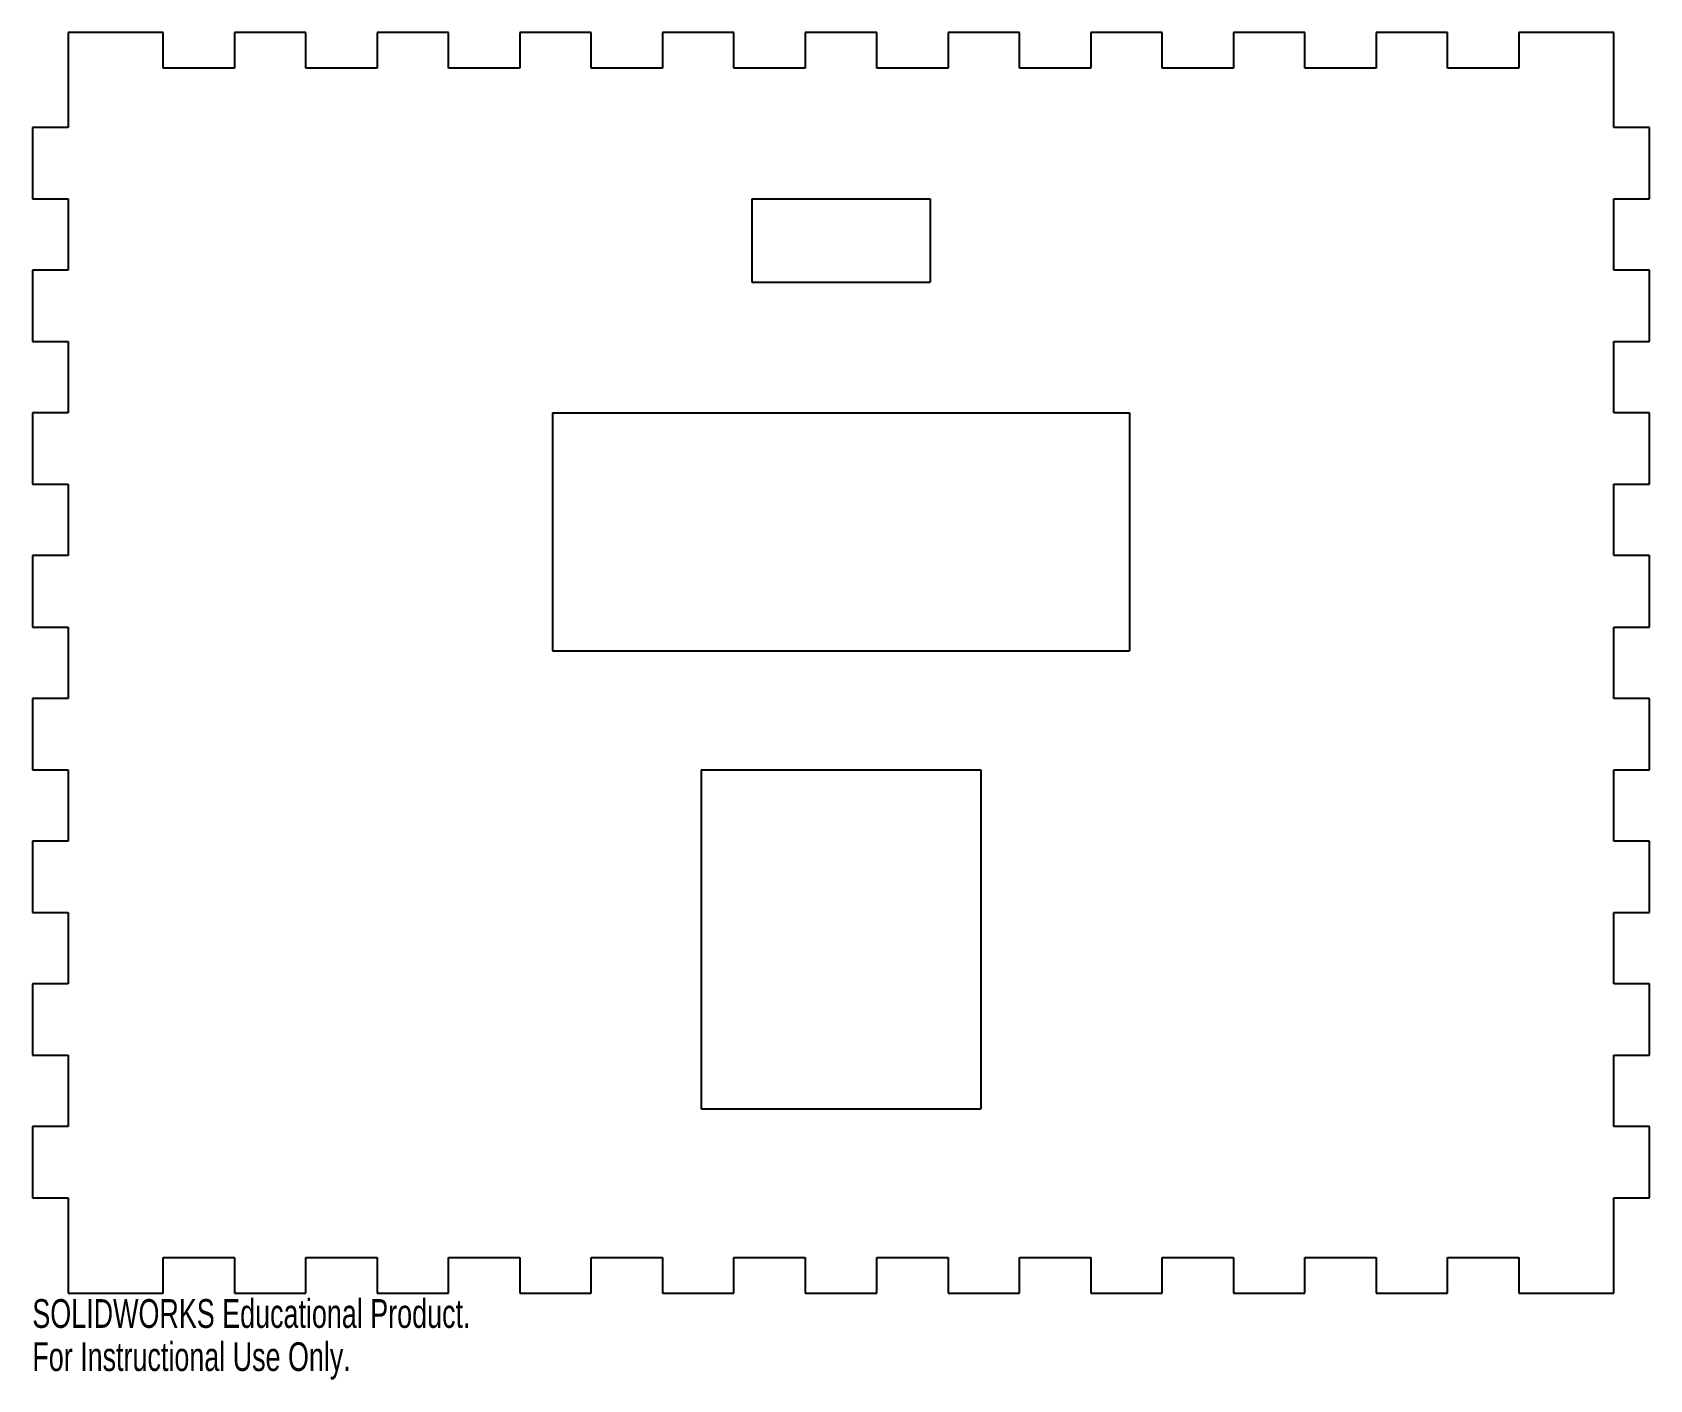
# Model space of a CAD drawing. Header units: millimetres. Extents: x 215 to 487, y 203 to 430.
import ezdxf

# ---------------------------------------------------------------- set-up
doc = ezdxf.new("R2010")
doc.units = ezdxf.units.MM
doc.styles.add('SLDTEXTSTYLE0', font='TXT', dxfattribs={"width": 0.7})

msp = doc.modelspace()

# ---------------------------------------------------------------- linework, layer by layer
at = {"color": 7, "linetype": 'Continuous', "lineweight": 25}
for p, q in [((221, 430), (221, 414)), ((237, 430), (221, 430)), ((237, 424), (237, 430)), ((249, 430), (249, 424)), ((261, 430), (249, 430)), ((261, 424), (261, 430)), ((273, 430), (273, 424)), ((285, 430), (273, 430)), ((285, 424), (285, 430)), ((297, 430), (297, 424)), ((309, 430), (297, 430)), ((309, 424), (309, 430)), ((321, 430), (321, 424)), ((333, 430), (321, 430)), ((333, 424), (333, 430)), ((345, 430), (345, 424)), ((357, 430), (345, 430)), ((357, 424), (357, 430)), ((369, 430), (369, 424)), ((381, 430), (369, 430)), ((381, 424), (381, 430)), ((393, 430), (393, 424)), ((405, 430), (393, 430)), ((405, 424), (405, 430)), ((417, 430), (417, 424)), ((429, 430), (417, 430)), ((429, 424), (429, 430)), ((441, 430), (441, 424)), ((453, 430), (441, 430)), ((453, 424), (453, 430)), ((465, 430), (465, 424)), ((481, 430), (465, 430)), ((481, 414), (481, 430)), ((249, 424), (237, 424)), ((273, 424), (261, 424)), ((297, 424), (285, 424)), ((321, 424), (309, 424)), ((345, 424), (333, 424)), ((369, 424), (357, 424)), ((393, 424), (381, 424)), ((417, 424), (405, 424)), ((441, 424), (429, 424)), ((465, 424), (453, 424)), ((215, 414), (215, 402)), ((221, 414), (215, 414)), ((487, 414), (481, 414)), ((487, 402), (487, 414)), ((215, 402), (221, 402)), ((221, 402), (221, 390)), ((336, 402), (366, 402)), ((336, 402), (336, 388)), ((366, 402), (366, 388)), ((481, 402), (487, 402)), ((481, 390), (481, 402)), ((215, 390), (215, 378)), ((221, 390), (215, 390)), ((487, 390), (481, 390)), ((487, 378), (487, 390)), ((336, 388), (366, 388)), ((215, 378), (221, 378)), ((221, 378), (221, 366)), ((481, 378), (487, 378)), ((481, 366), (481, 378)), ((215, 366), (215, 354)), ((221, 366), (215, 366)), ((302.5, 366), (399.5, 366)), ((302.5, 366), (302.5, 326)), ((399.5, 366), (399.5, 326)), ((487, 366), (481, 366)), ((487, 354), (487, 366)), ((215, 354), (221, 354)), ((221, 354), (221, 342)), ((481, 354), (487, 354)), ((481, 342), (481, 354)), ((215, 342), (215, 330)), ((221, 342), (215, 342)), ((487, 342), (481, 342)), ((487, 330), (487, 342)), ((215, 330), (221, 330)), ((221, 330), (221, 318)), ((481, 330), (487, 330)), ((481, 318), (481, 330)), ((302.5, 326), (399.5, 326)), ((215, 318), (215, 306)), ((221, 318), (215, 318)), ((487, 318), (481, 318)), ((487, 306), (487, 318)), ((215, 306), (221, 306)), ((221, 306), (221, 294)), ((327.5, 306), (374.5, 306)), ((327.5, 306), (327.5, 249)), ((374.5, 306), (374.5, 249)), ((481, 306), (487, 306)), ((481, 294), (481, 306)), ((215, 294), (215, 282)), ((221, 294), (215, 294)), ((487, 294), (481, 294)), ((487, 282), (487, 294)), ((215, 282), (221, 282)), ((221, 282), (221, 270)), ((481, 282), (487, 282)), ((481, 270), (481, 282)), ((215, 270), (215, 258)), ((221, 270), (215, 270)), ((487, 270), (481, 270)), ((487, 258), (487, 270)), ((215, 258), (221, 258)), ((221, 258), (221, 246)), ((481, 258), (487, 258)), ((481, 246), (481, 258)), ((327.5, 249), (374.5, 249)), ((215, 246), (215, 234)), ((221, 246), (215, 246)), ((487, 246), (481, 246)), ((487, 234), (487, 246)), ((215, 234), (221, 234)), ((221, 234), (221, 218)), ((481, 234), (487, 234)), ((481, 218), (481, 234)), ((237, 224), (249, 224)), ((237, 218), (237, 224)), ((249, 224), (249, 218)), ((261, 224), (273, 224)), ((261, 218), (261, 224)), ((273, 224), (273, 218)), ((285, 224), (297, 224)), ((285, 218), (285, 224)), ((297, 224), (297, 218)), ((309, 224), (321, 224)), ((309, 218), (309, 224)), ((321, 224), (321, 218)), ((333, 224), (345, 224)), ((333, 218), (333, 224)), ((345, 224), (345, 218)), ((357, 224), (369, 224)), ((357, 218), (357, 224)), ((369, 224), (369, 218)), ((381, 224), (393, 224)), ((381, 218), (381, 224)), ((393, 224), (393, 218)), ((405, 224), (417, 224)), ((405, 218), (405, 224)), ((417, 224), (417, 218)), ((429, 224), (441, 224)), ((429, 218), (429, 224)), ((441, 224), (441, 218)), ((453, 224), (465, 224)), ((453, 218), (453, 224)), ((465, 224), (465, 218)), ((221, 218), (237, 218)), ((249, 218), (261, 218)), ((273, 218), (285, 218)), ((297, 218), (309, 218)), ((321, 218), (333, 218)), ((345, 218), (357, 218)), ((369, 218), (381, 218)), ((393, 218), (405, 218)), ((417, 218), (429, 218)), ((441, 218), (453, 218)), ((465, 218), (481, 218))]:
    msp.add_line(p, q, dxfattribs=at)

# ---------------------------------------------------------------- texts
at = {"color": 7, "linetype": 'Continuous', "char_height": 4.8336, "attachment_point": 1, "style": 'SLDTEXTSTYLE0'}
for s, insert in [('SOLIDWORKS Educational Product.', (215, 216.98)), ('For Instructional Use Only.', (215, 209.73))]:
    msp.add_mtext(s, dxfattribs=dict(at, insert=insert))

doc.saveas('drawing.dxf')
